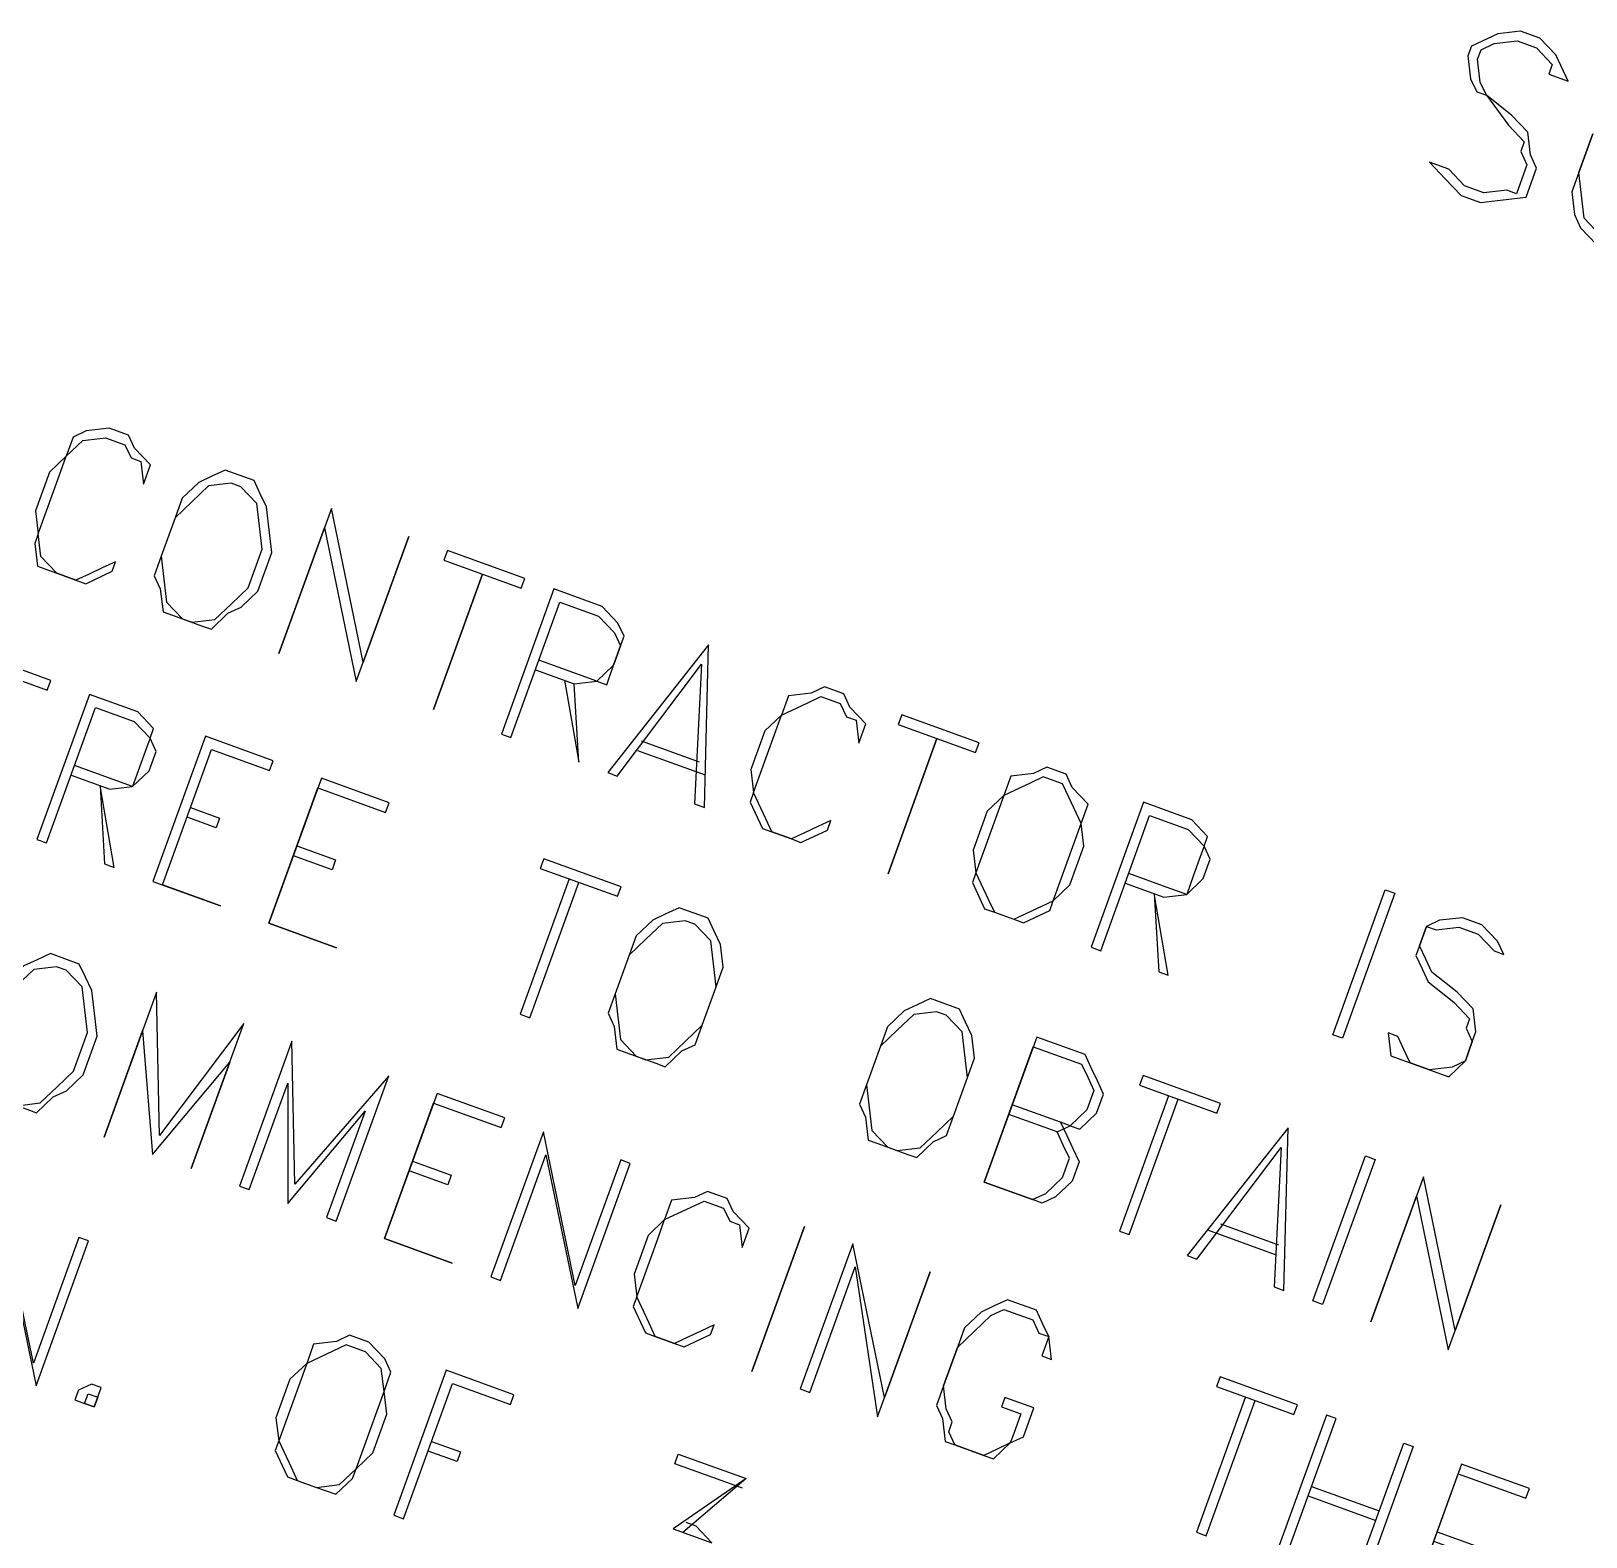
# Model space of a CAD drawing. Header units: feet. Extents: x 2484883 to 2491360, y 414166 to 419420.
# Drawn here: x 2485180.9 to 2485352, y 416256.5 to 416422.2 of the extents above; entities that cross this region are included whole.
import ezdxf

# ---------------------------------------------------------------- set-up
doc = ezdxf.new("R2010")
doc.units = ezdxf.units.FT
doc.layers.add('SITE_BASE', color=8, linetype='Continuous')

msp = doc.modelspace()

# ---------------------------------------------------------------- linework, layer by layer
at = {"layer": 'SITE_BASE'}
for p, q in [((2485248, 416344.09), (2485254.38, 416341.78)), ((2485247.61, 416343.02), (2485255.06, 416340.33)), ((2485293.78, 416301.07), (2485288.46, 416302.99)), ((2485310.33, 416290.28), (2485317.77, 416287.58)), ((2485311.78, 416290.96), (2485318.16, 416288.65)), ((2485321.4, 416261.02), (2485328.84, 416258.32)), ((2485321.78, 416262.08), (2485329.23, 416259.39))]:
    msp.add_line(p, q, dxfattribs=at)
for points in [[(2485334.75, 416407.73), (2485336.5, 416405.9), (2485338.24, 416404.07), (2485340.37, 416403.3), (2485342.88, 416403.59), (2485345.39, 416403.89), (2485346.55, 416407.08), (2485345.87, 416408.53), (2485345.57, 416411.04), (2485343.83, 416412.87), (2485341.02, 416415.09), (2485340.34, 416416.54), (2485340.05, 416419.05), (2485340.43, 416420.11), (2485341.88, 416420.79), (2485344.39, 416421.09), (2485346.52, 416420.32), (2485348.26, 416418.49), (2485347.88, 416417.42), (2485350.01, 416416.65), (2485348.65, 416419.55), (2485346.91, 416421.38), (2485344.78, 416422.15), (2485342.27, 416421.86), (2485339.37, 416420.5), (2485338.99, 416419.44), (2485339.28, 416416.92), (2485339.96, 416415.48), (2485341.02, 416415.09), (2485343.45, 416411.81), (2485345.19, 416409.98), (2485344.8, 416408.91), (2485345.48, 416407.46), (2485344.33, 416404.27), (2485343.26, 416404.66), (2485340.75, 416404.36), (2485338.63, 416405.13), (2485336.88, 416406.97), (2485334.75, 416407.73)], [(2485352.72, 416410.86), (2485351.19, 416406.61), (2485350.42, 416404.48), (2485350.71, 416401.97), (2485351.39, 416400.52), (2485353.13, 416398.68)], [(2485353.52, 416399.75), (2485351.77, 416401.58), (2485351.48, 416404.09), (2485351.19, 416406.61), (2485352.72, 416410.86)], [(2485190.17, 416363.79), (2485188.72, 416363.11), (2485187.27, 416362.43), (2485185.82, 416361.75), (2485183.7, 416362.52), (2485181.95, 416364.35), (2485181.66, 416366.87), (2485182.43, 416368.99), (2485183.97, 416373.25), (2485184.74, 416375.38), (2485186.57, 416377.12), (2485189.08, 416377.41), (2485191.21, 416376.64), (2485191.89, 416375.2), (2485192.95, 416374.81), (2485193.25, 416372.3), (2485194.02, 416374.43), (2485192.27, 416376.26), (2485191.59, 416377.71), (2485189.47, 416378.48), (2485186.95, 416378.18), (2485185.51, 416377.5), (2485184.74, 416375.38), (2485182.9, 416373.63), (2485181.37, 416369.38), (2485181.66, 416366.87), (2485181.28, 416365.8), (2485181.57, 416363.29), (2485183.7, 416362.52), (2485185.82, 416361.75), (2485186.89, 416361.37), (2485189.79, 416362.73), (2485190.17, 416363.79)], [(2485202.23, 416373.86), (2485200.78, 416373.18), (2485199.33, 416372.5), (2485197.5, 416370.76), (2485196.73, 416368.63), (2485195.19, 416364.38), (2485194.42, 416362.25), (2485195.1, 416360.8), (2485195.4, 416358.29), (2485196.46, 416357.91), (2485199.65, 416356.75), (2485200.72, 416356.37), (2485202.55, 416358.11), (2485204, 416358.79), (2485205.83, 416360.53), (2485207.37, 416364.79), (2485207.08, 416367.3), (2485206.78, 416369.81), (2485206.1, 416371.26), (2485205.42, 416372.71), (2485202.23, 416373.86)], [(2485202.91, 416372.41), (2485200.4, 416372.12), (2485198.57, 416370.38), (2485196.73, 416368.63), (2485195.19, 416364.38), (2485195.49, 416361.87), (2485195.78, 416359.35), (2485197.53, 416357.52), (2485198.59, 416357.14), (2485201.1, 416357.43), (2485202.93, 416359.17), (2485204.77, 416360.92), (2485206.31, 416365.17), (2485206.01, 416367.68), (2485205.72, 416370.2), (2485203.97, 416372.03), (2485202.91, 416372.41)], [(2485213.93, 416369.63), (2485208.16, 416353.68), (2485213.16, 416367.5), (2485216.67, 416350.6), (2485222.44, 416366.55), (2485217.44, 416352.73), (2485213.93, 416369.63)], [(2485234.82, 416360.88), (2485235.21, 416361.94), (2485226.7, 416365.02), (2485226.31, 416363.95), (2485234.82, 416360.88)], [(2485230.57, 416362.41), (2485225.18, 416347.52), (2485230.57, 416362.41)], [(2485236.38, 416351.89), (2485240.64, 416350.35), (2485243.15, 416350.65), (2485244.22, 416350.26), (2485244.98, 416352.39), (2485245.75, 416354.52), (2485246.14, 416355.58), (2485245.46, 416357.03), (2485243.72, 416358.86), (2485238.4, 416360.79), (2485232.63, 416344.83), (2485233.69, 416344.45), (2485239.08, 416359.34), (2485243.33, 416357.8), (2485245.07, 416355.97), (2485245.75, 416354.52), (2485244.98, 416352.39), (2485243.15, 416350.65), (2485241.02, 416351.42), (2485236.77, 416352.95)], [(2485183.04, 416350.73), (2485175.6, 416353.42), (2485169.83, 416337.47), (2485170.89, 416337.08), (2485176.28, 416351.97), (2485182.66, 416349.67), (2485183.04, 416350.73)], [(2485255.42, 416354.63), (2485244.33, 416340.6), (2485245.39, 416340.21), (2485254.65, 416352.5), (2485253.9, 416337.14), (2485254.97, 416336.75), (2485255.42, 416354.63)], [(2485239.58, 416350.74), (2485241.14, 416341.75), (2485240.64, 416350.35)], [(2485268.89, 416335.33), (2485267.44, 416334.65), (2485265.99, 416333.97), (2485264.54, 416333.29), (2485262.41, 416334.06), (2485261.73, 416335.51), (2485260.38, 416338.41), (2485261.14, 416340.53), (2485262.68, 416344.79), (2485263.45, 416346.92), (2485266.35, 416348.27), (2485267.8, 416348.95), (2485269.92, 416348.18), (2485270.6, 416346.74), (2485271.67, 416346.35), (2485271.96, 416343.84), (2485272.73, 416345.97), (2485270.99, 416347.8), (2485270.31, 416349.25), (2485268.18, 416350.02), (2485266.73, 416349.34), (2485264.22, 416349.04), (2485263.45, 416346.92), (2485261.62, 416345.17), (2485260.08, 416340.92), (2485260.38, 416338.41), (2485259.99, 416337.34), (2485261.35, 416334.45), (2485262.41, 416334.06), (2485264.54, 416333.29), (2485265.6, 416332.91), (2485268.5, 416334.27), (2485268.89, 416335.33)], [(2485185.28, 416340.3), (2485189.54, 416338.76), (2485192.05, 416339.05), (2485193.88, 416340.8), (2485194.65, 416342.92), (2485193.97, 416344.37), (2485194.36, 416345.44), (2485192.62, 416347.27), (2485187.3, 416349.19), (2485181.53, 416333.24), (2485182.59, 416332.85), (2485187.98, 416347.74), (2485192.23, 416346.21), (2485193.97, 416344.37), (2485193.59, 416343.31), (2485192.82, 416341.18), (2485192.05, 416339.05), (2485189.92, 416339.82), (2485185.67, 416341.36)], [(2485284.82, 416342.8), (2485285.2, 416343.86), (2485276.69, 416346.94), (2485276.31, 416345.88), (2485284.82, 416342.8)], [(2485200.06, 416344.58), (2485194.29, 416328.62), (2485201.74, 416325.93), (2485195.36, 416328.24), (2485200.74, 416343.13), (2485207.12, 416340.82), (2485207.51, 416341.88), (2485200.06, 416344.58)], [(2485280.56, 416344.34), (2485275.18, 416329.45), (2485280.56, 416344.34)], [(2485220.27, 416337.27), (2485212.83, 416339.96), (2485207.06, 416324.01), (2485212.44, 416338.9), (2485219.89, 416336.21), (2485220.27, 416337.27)], [(2485292.65, 416341.17), (2485291.2, 416340.49), (2485288.69, 416340.2), (2485287.92, 416338.07), (2485286.08, 416336.33), (2485284.55, 416332.07), (2485284.84, 416329.56), (2485284.46, 416328.5), (2485285.81, 416325.6), (2485286.88, 416325.22), (2485289.01, 416324.45), (2485290.07, 416324.06), (2485292.97, 416325.42), (2485293.35, 416326.48), (2485295.18, 416328.23), (2485296.72, 416332.48), (2485296.43, 416334.99), (2485297.2, 416337.12), (2485295.45, 416338.95), (2485294.77, 416340.4), (2485292.65, 416341.17)], [(2485292.26, 416340.11), (2485290.81, 416339.43), (2485287.92, 416338.07), (2485287.15, 416335.94), (2485285.61, 416331.69), (2485284.84, 416329.56), (2485286.2, 416326.66), (2485286.88, 416325.22), (2485289.01, 416324.45), (2485290.45, 416325.13), (2485293.35, 416326.48), (2485294.12, 416328.61), (2485295.66, 416332.87), (2485296.43, 416334.99), (2485295.07, 416337.89), (2485294.39, 416339.34), (2485292.26, 416340.11)], [(2485188.48, 416339.14), (2485188.97, 416330.54), (2485190.04, 416330.16), (2485188.48, 416339.14)], [(2485198.43, 416336.75), (2485201.62, 416335.59), (2485201.24, 416334.53), (2485198.05, 416335.68)], [(2485301.27, 416328.43), (2485305.53, 416326.89), (2485308.04, 416327.19), (2485309.87, 416328.93), (2485310.64, 416331.06), (2485309.96, 416332.51), (2485310.35, 416333.57), (2485308.6, 416335.4), (2485303.28, 416337.33), (2485297.52, 416321.37), (2485298.58, 416320.98), (2485303.96, 416335.88), (2485308.22, 416334.34), (2485309.96, 416332.51), (2485309.58, 416331.44), (2485308.81, 416329.31), (2485308.04, 416327.19), (2485305.91, 416327.96), (2485301.66, 416329.49)], [(2485210.13, 416332.52), (2485214.39, 416330.98), (2485214, 416329.91), (2485209.75, 416331.45)], [(2485245.42, 416326.98), (2485245.8, 416328.04), (2485237.29, 416331.12), (2485236.91, 416330.05), (2485245.42, 416326.98)], [(2485240.1, 416328.9), (2485234.71, 416314.01), (2485235.78, 416313.62), (2485241.16, 416328.51)], [(2485325.17, 416311.37), (2485324.11, 416311.75), (2485329.88, 416327.71), (2485330.94, 416327.33), (2485325.17, 416311.37)], [(2485304.46, 416327.28), (2485304.96, 416318.68), (2485306.02, 416318.29), (2485304.46, 416327.28)], [(2485252.18, 416325.73), (2485250.74, 416325.05), (2485249.29, 416324.37), (2485247.45, 416322.63), (2485246.69, 416320.5), (2485245.15, 416316.25), (2485244.38, 416314.12), (2485245.06, 416312.67), (2485245.35, 416310.16), (2485246.42, 416309.78), (2485249.61, 416308.62), (2485250.67, 416308.24), (2485252.5, 416309.98), (2485253.95, 416310.66), (2485254.72, 416312.79), (2485256.26, 416317.04), (2485257.03, 416319.17), (2485256.73, 416321.68), (2485256.05, 416323.13), (2485255.38, 416324.58), (2485252.18, 416325.73)], [(2485252.86, 416324.28), (2485250.35, 416323.99), (2485248.52, 416322.25), (2485246.69, 416320.5), (2485245.15, 416316.25), (2485245.44, 416313.74), (2485245.74, 416311.22), (2485247.48, 416309.39), (2485248.54, 416309.01), (2485251.05, 416309.3), (2485252.89, 416311.04), (2485254.72, 416312.79), (2485256.26, 416317.04), (2485255.96, 416319.55), (2485255.67, 416322.07), (2485253.93, 416323.9), (2485252.86, 416324.28)], [(2485330.2, 416311.96), (2485330.49, 416309.45), (2485332.62, 416308.68), (2485334.75, 416307.91), (2485336.87, 416307.14), (2485338.71, 416308.88), (2485339.47, 416311.01), (2485339.86, 416312.07), (2485339.56, 416314.59), (2485337.82, 416316.42), (2485335.01, 416318.64), (2485334.34, 416320.08), (2485333.66, 416321.53), (2485334.43, 416323.66), (2485335.49, 416323.28), (2485338, 416323.57), (2485340.13, 416322.8), (2485341.87, 416320.97), (2485342.94, 416320.58), (2485342.26, 416322.03), (2485340.51, 416323.86), (2485338.39, 416324.63), (2485335.87, 416324.34), (2485334.43, 416323.66), (2485333.66, 416321.53), (2485333.27, 416320.47), (2485333.95, 416319.02), (2485334.63, 416317.57), (2485337.44, 416315.35), (2485339.18, 416313.52), (2485338.8, 416312.46), (2485339.47, 416311.01), (2485338.71, 416308.88), (2485337.26, 416308.2), (2485334.75, 416307.91), (2485332.62, 416308.68), (2485331.94, 416310.13), (2485331.26, 416311.57), (2485330.2, 416311.96)], [(2485207.06, 416324.01), (2485214.5, 416321.31), (2485207.06, 416324.01)], [(2485183, 416320.68), (2485181.55, 416320), (2485180.1, 416319.32), (2485178.27, 416317.58), (2485177.5, 416315.45), (2485175.96, 416311.19), (2485175.2, 416309.07), (2485175.87, 416307.62), (2485176.17, 416305.11), (2485177.23, 416304.72), (2485180.42, 416303.57), (2485181.49, 416303.18), (2485183.32, 416304.93), (2485184.77, 416305.6), (2485186.6, 416307.35), (2485188.14, 416311.6), (2485187.85, 416314.11), (2485187.55, 416316.63), (2485186.87, 416318.07), (2485186.19, 416319.52), (2485183, 416320.68)], [(2485183.68, 416319.23), (2485181.17, 416318.93), (2485179.34, 416317.19), (2485177.5, 416315.45), (2485175.96, 416311.19), (2485176.26, 416308.68), (2485176.55, 416306.17), (2485178.3, 416304.34), (2485179.36, 416303.95), (2485181.87, 416304.25), (2485183.71, 416305.99), (2485185.54, 416307.73), (2485187.08, 416311.99), (2485186.78, 416314.5), (2485186.49, 416317.01), (2485184.74, 416318.84), (2485183.68, 416319.23)], [(2485194.7, 416316.45), (2485188.93, 416300.49), (2485193.16, 416312.19), (2485194.25, 416298.57), (2485202.74, 416308.73), (2485198.51, 416297.03), (2485204.28, 416312.98), (2485195.02, 416300.69), (2485194.7, 416316.45)], [(2485279.84, 416315.73), (2485278.39, 416315.05), (2485276.94, 416314.37), (2485275.11, 416312.63), (2485274.34, 416310.5), (2485272.8, 416306.25), (2485272.03, 416304.12), (2485272.71, 416302.67), (2485273.01, 416300.16), (2485274.07, 416299.78), (2485277.26, 416298.62), (2485278.33, 416298.24), (2485280.16, 416299.98), (2485281.61, 416300.66), (2485282.38, 416302.79), (2485283.92, 416307.04), (2485284.68, 416309.17), (2485284.39, 416311.68), (2485283.71, 416313.13), (2485283.03, 416314.58), (2485279.84, 416315.73)], [(2485280.52, 416314.28), (2485278.01, 416313.99), (2485276.18, 416312.25), (2485274.34, 416310.5), (2485272.8, 416306.25), (2485273.1, 416303.74), (2485273.39, 416301.22), (2485275.14, 416299.39), (2485276.2, 416299.01), (2485278.71, 416299.3), (2485280.54, 416301.04), (2485282.38, 416302.79), (2485283.92, 416307.04), (2485283.62, 416309.55), (2485283.33, 416312.07), (2485281.58, 416313.9), (2485280.52, 416314.28)], [(2485220.23, 416307.22), (2485209.91, 416295.31), (2485209.59, 416311.06), (2485203.83, 416295.11), (2485204.89, 416294.72), (2485209.12, 416306.42), (2485209.14, 416293.18), (2485217.63, 416303.35), (2485213.4, 416291.64), (2485214.46, 416291.26), (2485220.23, 416307.22)], [(2485294.17, 416302.13), (2485294.85, 416300.68), (2485295.53, 416299.24), (2485296.21, 416297.79), (2485295.44, 416295.66), (2485293.6, 416293.92), (2485292.15, 416293.24), (2485291.09, 416293.62), (2485292.54, 416294.3), (2485294.37, 416296.05), (2485295.14, 416298.17), (2485294.46, 416299.62), (2485293.78, 416301.07), (2485295.23, 416301.75), (2485296.3, 416301.36), (2485298.13, 416303.11), (2485298.9, 416305.23), (2485298.22, 416306.68), (2485297.54, 416308.13), (2485296.86, 416309.58), (2485291.54, 416311.5), (2485285.77, 416295.55), (2485291.16, 416310.44), (2485296.48, 416308.52), (2485297.15, 416307.07), (2485297.83, 416305.62), (2485297.06, 416303.49), (2485295.23, 416301.75), (2485294.17, 416302.13), (2485288.85, 416304.06)], [(2485311.37, 416303.13), (2485311.75, 416304.19), (2485303.24, 416307.27), (2485302.86, 416306.21), (2485311.37, 416303.13)], [(2485233, 416302.6), (2485225.55, 416305.29), (2485219.78, 416289.34), (2485225.17, 416304.23), (2485232.61, 416301.54), (2485233, 416302.6)], [(2485306.05, 416305.05), (2485300.66, 416290.16), (2485301.73, 416289.78), (2485307.11, 416304.67)], [(2485241.06, 416281.64), (2485246.82, 416297.6), (2485245.76, 416297.99), (2485240.76, 416284.16), (2485237.25, 416301.06), (2485231.48, 416285.11), (2485232.55, 416284.72), (2485237.54, 416298.55), (2485241.06, 416281.64)], [(2485319.2, 416301.5), (2485308.11, 416287.47), (2485309.17, 416287.08), (2485318.43, 416299.37), (2485317.68, 416284.01), (2485318.75, 416283.62), (2485319.2, 416301.5)], [(2485222.86, 416297.85), (2485227.11, 416296.31), (2485226.73, 416295.24), (2485222.47, 416296.78)], [(2485323, 416282.09), (2485321.94, 416282.47), (2485327.71, 416298.43), (2485328.77, 416298.04), (2485323, 416282.09)], [(2485291.09, 416293.62), (2485285.77, 416295.55), (2485291.09, 416293.62)], [(2485334.09, 416296.12), (2485328.32, 416280.16), (2485333.32, 416293.99), (2485336.83, 416277.09), (2485342.6, 416293.04), (2485337.6, 416279.21), (2485334.09, 416296.12)], [(2485256.04, 416279.84), (2485254.59, 416279.16), (2485253.14, 416278.48), (2485251.69, 416277.8), (2485249.57, 416278.57), (2485248.89, 416280.02), (2485247.53, 416282.91), (2485248.3, 416285.04), (2485249.83, 416289.3), (2485250.6, 416291.42), (2485253.5, 416292.78), (2485254.95, 416293.46), (2485257.08, 416292.69), (2485257.76, 416291.24), (2485258.82, 416290.86), (2485259.11, 416288.35), (2485259.88, 416290.47), (2485258.14, 416292.31), (2485257.46, 416293.75), (2485255.33, 416294.52), (2485253.89, 416293.84), (2485251.37, 416293.55), (2485250.6, 416291.42), (2485248.77, 416289.68), (2485247.23, 416285.43), (2485247.53, 416282.91), (2485247.14, 416281.85), (2485248.5, 416278.95), (2485249.57, 416278.57), (2485251.69, 416277.8), (2485252.76, 416277.41), (2485255.65, 416278.77), (2485256.04, 416279.84)], [(2485181.45, 416273.13), (2485187.21, 416289.08), (2485186.15, 416289.47), (2485181.15, 416275.64), (2485177.64, 416292.55), (2485171.87, 416276.59), (2485172.94, 416276.2), (2485177.94, 416290.03), (2485181.45, 416273.13)], [(2485260.2, 416274.72), (2485265.97, 416290.68), (2485260.2, 416274.72)], [(2485219.78, 416289.34), (2485227.23, 416286.64), (2485219.78, 416289.34)], [(2485274.03, 416269.72), (2485279.8, 416285.68), (2485274.8, 416271.85), (2485271.29, 416288.75), (2485265.52, 416272.8), (2485266.58, 416272.41), (2485271.58, 416286.24), (2485274.03, 416269.72)], [(2485288.04, 416271.87), (2485287.65, 416270.81), (2485289.78, 416270.04), (2485289.01, 416267.91), (2485288.63, 416266.85), (2485287.18, 416266.17), (2485285.73, 416265.49), (2485282.54, 416266.65), (2485281.86, 416268.09), (2485282.25, 416269.16), (2485281.57, 416270.61), (2485281.27, 416273.12), (2485282.81, 416277.37), (2485284.64, 416279.12), (2485286.48, 416280.86), (2485287.92, 416281.54), (2485291.12, 416280.38), (2485291.79, 416278.94), (2485292.86, 416278.55), (2485292.09, 416276.42), (2485293.15, 416276.04), (2485292.86, 416278.55), (2485292.18, 416280), (2485291.5, 416281.45), (2485288.31, 416282.6), (2485286.86, 416281.92), (2485285.41, 416281.24), (2485283.58, 416279.5), (2485282.81, 416277.37), (2485281.27, 416273.12), (2485280.5, 416270.99), (2485281.18, 416269.54), (2485281.48, 416267.03), (2485282.54, 416266.65), (2485285.73, 416265.49), (2485286.79, 416265.11), (2485288.63, 416266.85), (2485290.08, 416267.53), (2485291.23, 416270.72), (2485288.04, 416271.87)], [(2485215.93, 416278.7), (2485214.49, 416278.02), (2485211.97, 416277.73), (2485211.21, 416275.6), (2485209.37, 416273.86), (2485207.83, 416269.6), (2485208.13, 416267.09), (2485207.74, 416266.03), (2485209.1, 416263.13), (2485210.17, 416262.74), (2485212.29, 416261.97), (2485214.42, 416261.21), (2485216.25, 416262.95), (2485216.64, 416264.01), (2485218.47, 416265.75), (2485220.01, 416270.01), (2485219.72, 416272.52), (2485220.48, 416274.65), (2485219.81, 416276.1), (2485218.06, 416277.93), (2485215.93, 416278.7)], [(2485215.55, 416277.64), (2485214.1, 416276.96), (2485211.21, 416275.6), (2485210.44, 416273.47), (2485208.9, 416269.22), (2485208.13, 416267.09), (2485209.49, 416264.19), (2485210.17, 416262.74), (2485212.29, 416261.97), (2485214.81, 416262.27), (2485216.64, 416264.01), (2485217.41, 416266.14), (2485218.95, 416270.39), (2485219.72, 416272.52), (2485219.42, 416275.03), (2485217.68, 416276.87), (2485215.55, 416277.64)], [(2485234.02, 416272.16), (2485226.57, 416274.85), (2485220.8, 416258.9), (2485221.87, 416258.51), (2485227.25, 416273.41), (2485233.63, 416271.1), (2485234.02, 416272.16)], [(2485187.53, 416273.33), (2485186.09, 416272.65), (2485185.7, 416271.59), (2485186.76, 416271.2), (2485187.83, 416270.82), (2485188.21, 416271.88), (2485188.6, 416272.95), (2485187.53, 416273.33)], [(2485319.84, 416270), (2485320.22, 416271.06), (2485311.71, 416274.14), (2485311.33, 416273.08), (2485319.84, 416270)], [(2485187.15, 416272.27), (2485188.21, 416271.88), (2485187.83, 416270.82), (2485186.76, 416271.2), (2485187.15, 416272.27)], [(2485314.52, 416271.92), (2485309.13, 416257.03), (2485310.2, 416256.65), (2485315.58, 416271.54)], [(2485317.64, 416253.95), (2485318.71, 416253.57), (2485324.48, 416269.53), (2485323.41, 416269.91), (2485317.64, 416253.95)], [(2485224.94, 416267.02), (2485228.13, 416265.87), (2485227.75, 416264.81), (2485224.56, 416265.96)], [(2485332.98, 416266.45), (2485327.22, 416250.49), (2485326.15, 416250.88), (2485331.92, 416266.83), (2485332.98, 416266.45)], [(2485259.16, 416261.87), (2485251.72, 416264.56), (2485252.1, 416265.62), (2485259.55, 416262.93), (2485252.6, 416257.02)], [(2485345.75, 416261.83), (2485338.3, 416264.53), (2485332.53, 416248.57), (2485337.92, 416263.46), (2485345.36, 416260.77), (2485345.75, 416261.83)], [(2485259.55, 416262.93), (2485251.54, 416257.41), (2485253.66, 416256.64), (2485255.79, 416255.87), (2485254.05, 416257.7), (2485252.98, 416258.09)], [(2485335.61, 416257.08), (2485339.87, 416255.54), (2485339.48, 416254.48), (2485335.23, 416256.02)]]:
    msp.add_lwpolyline(points, dxfattribs=at)

doc.saveas('drawing.dxf')
